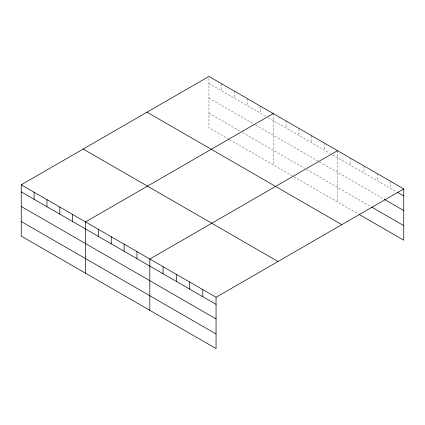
<?xml version="1.0" encoding="UTF-8"?>
<svg xmlns="http://www.w3.org/2000/svg" width="425" height="425" viewBox="0 0 425 425"><rect width="100%" height="100%" fill="white"/><g stroke="black" fill="none" stroke-linecap="round" stroke-linejoin="round"><path stroke-width="0.32" stroke-dasharray="2.12 1.59" d="M229.07 139.352L208.946 127.734L208.946 76.431M208.946 83.512L265.965 116.429M268.196 117.72L330.246 153.547M332.483 154.838L396.573 191.84M208.946 98.106L254.782 124.567M255.34 124.892L319.069 161.686M319.627 162.005L383.881 199.102M208.946 113.14L240.247 131.213M242.484 132.504L304.534 168.332M306.77 169.623L371.184 206.81M229.627 139.676L293.356 176.471M293.914 176.789L358.487 214.078M390.501 181.252L390.501 188.333M377.257 173.607L377.257 180.683M364.007 165.957L364.007 173.039M350.763 158.307L350.763 165.389M337.514 150.663L337.514 201.965M324.658 143.236L324.658 150.317M311.801 135.814L311.801 142.896M298.945 128.393L298.945 135.474M286.089 120.971L286.089 128.047M273.227 113.544L273.227 164.852M260.371 106.123L260.371 113.204M247.515 98.701L247.515 105.777M234.658 91.274L234.658 98.356M221.802 83.853L221.802 90.934"/><path stroke-width="0.64" d="M359.04 214.391L403.75 240.205L403.75 188.902L208.946 76.431L21.25 184.795L21.25 236.098L216.054 348.569L216.054 297.266L21.25 184.795M273.227 113.544L85.537 221.908L85.537 273.217M337.514 150.663L149.823 259.027L149.823 310.33M216.054 297.266L403.75 188.902M397.125 192.158L403.75 195.983M384.434 199.421L403.75 210.577M371.737 207.129L403.75 225.611M147.002 112.189L341.812 224.66M83.188 149.032L277.998 261.502M21.25 191.872L216.054 304.342M21.25 206.47L216.054 318.941M21.25 221.505L216.054 333.976M202.81 289.616L202.81 296.698M189.561 281.966L189.561 289.048M176.317 274.322L176.317 281.403M163.067 266.672L163.067 273.753M136.967 251.6L136.967 258.682M124.105 244.178L124.105 251.26M111.249 236.757L111.249 243.833M98.393 229.33L98.393 236.412M72.68 214.487L72.68 221.568M59.824 207.065L59.824 214.142M46.963 199.638L46.963 206.72M34.106 192.217L34.106 199.298"/></g></svg>
